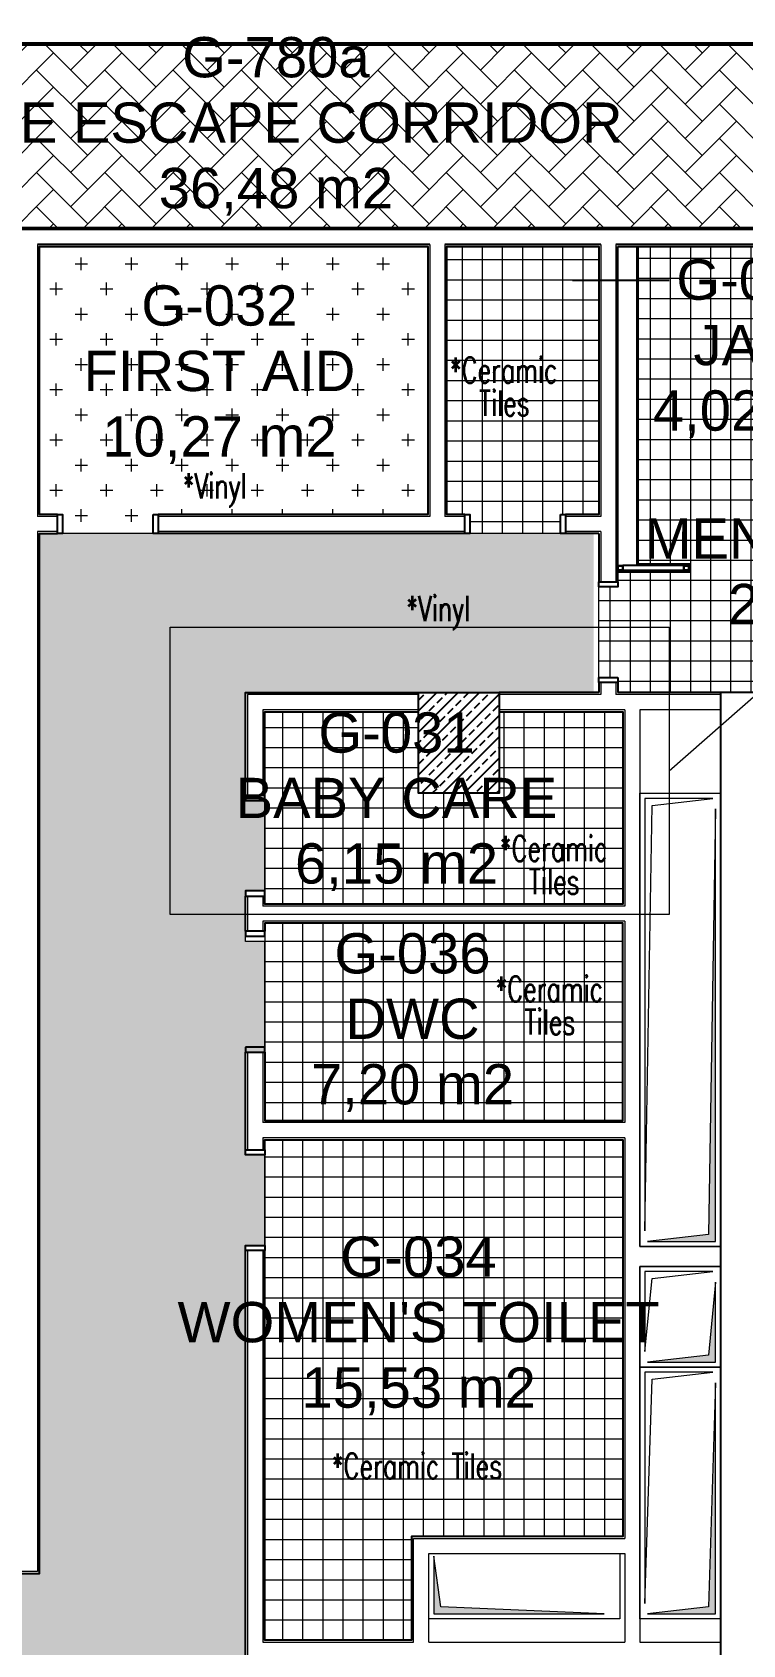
# Model space of a CAD drawing. Header units: metres. Extents: x -11920 to 1298, y -8631 to 433.
# Drawn here: x -2143 to -1436, y -7572 to -5970 of the extents above; entities that cross this region are included whole.
import ezdxf
from ezdxf.enums import TextEntityAlignment as Align

# ---------------------------------------------------------------- set-up
doc = ezdxf.new("R2010")
doc.units = ezdxf.units.M
doc.header["$LTSCALE"] = 0.01
doc.header["$MEASUREMENT"] = 0
doc.layers.get('0').update_dxf_attribs({"color": 30, "lineweight": 0})
for name, color, linetype in [('AG-DOOR', 2, 'Continuous'), ('AG-ELEV-02', 152, 'Continuous'), ('AG-PLASTER', 73, 'Continuous'), ('AR-STEEL', 122, 'Continuous'), ('V-0_Hatch_Concrete', 252, 'Continuous'), ('V-2_Column', 160, 'Continuous'), ('V-2_Wall_Concrete', 160, 'Continuous')]:
    doc.layers.add(name, color=color, linetype=linetype)
for name, color, linetype, lineweight in [('AG-Wall', 4, 'Continuous', 20), ('AI-040', 2, 'Continuous', 20), ('AI-040 @ 250', 2, 'Continuous', 20), ('DOS-AG-Floor_Ceramic', 171, 'Continuous', 15), ('DOS-AG-Floor_Concrete(with hardener)', 14, 'Continuous', 18), ('DOS-AG-Floor_PVC', 91, 'Continuous', 15), ('DOS-AG-Text', 7, 'Continuous', 0), ('shaft', 3, 'Continuous', 20)]:
    doc.layers.add(name, color=color, linetype=linetype, lineweight=lineweight)
doc.styles.add('ARIAL', font='arial.ttf', dxfattribs={"width": 0.9})
doc.styles.add('TROMANS', font='simplex.shx')

# ---------------------------------------------------------------- blocks, each defined once
blk = doc.blocks.new('150714_ARSA$0$KOLON 80X120')
at = {"layer": 'V-0_Hatch_Concrete'}
h = blk.add_hatch(dxfattribs=at)
h.set_pattern_fill('ANSI33', color=256, scale=60)
h.set_pattern_definition([(45, (-19036.79, -4512.143), (-10.606602, 10.606602), []), (45, (-19026.183, -4512.143), (-10.606602, 10.606602), [7.5, -3.75])])
h.paths.add_polyline_path([(0, 100), (80, 100), (80, 0), (0, 0)])
blk.add_lwpolyline([(0, 100), (80, 100), (80, 0), (0, 0), (0, 100)])
blk = doc.blocks.new('A$C78DE2B09')
at = {"layer": 'V-2_Wall_Concrete'}
for p, q in [((8400, 1100), (2200, 1100)), ((2200, 1100), (2200, -8500)), ((2600, -8100), (2600, 700)), ((2600, 700), (8000, 700)), ((8000, 700), (8000, 340)), ((8000, -1360), (8000, -6240)), ((8400, -1360), (8400, -6240)), ((8000, -7940), (8000, -8100)), ((8000, -8100), (2600, -8100)), ((2200, -8500), (8400, -8500))]:
    blk.add_line(p, q, dxfattribs=at)
for points in [[(8000, 340), (8400, 340), (8400, 1100)], [(8000, -1360), (8400, -1360)], [(8000, -6240), (8400, -6240)], [(8000, -7940), (8400, -7940), (8400, -8500)]]:
    blk.add_lwpolyline(points, dxfattribs=at)
blk = doc.blocks.new('*U13')
at = {"style": 'ARIAL'}
for tag, p in [('NO', (1.676, 0.8)), ('MAHAL', (1.676, -1.8)), ('ALAN', (1.676, -4.4))]:
    blk.add_attdef(tag, text='', height=1.6, dxfattribs=at).set_placement(p, align=Align.MIDDLE_CENTER)
blk = doc.blocks.new('KAPI-100')
at = {"layer": 'AG-DOOR', "ltscale": 0.3}
for points in [[(2, 0), (2, -5), (-17, -5), (-17, 0)], [(2, -95), (2, -100), (-17, -100), (-17, -95)]]:
    blk.add_lwpolyline(points, close=True, dxfattribs=at)
blk = doc.blocks.new('KAPI-120')
at = {"layer": 'AG-DOOR', "ltscale": 0.3}
for points in [[(-17, 0), (-17, -5), (2, -5), (2, 0)], [(-17, -115), (-17, -120), (2, -120), (2, -115)]]:
    blk.add_lwpolyline(points, close=True, dxfattribs=at)

msp = doc.modelspace()

# ---------------------------------------------------------------- hatches: boundary and pattern name
at = {"layer": 'DOS-AG-Floor_Ceramic'}
h = msp.add_hatch(dxfattribs=at)
h.set_pattern_fill('HP1-01E0', color=256, scale=20, pattern_type=2)
h.set_pattern_definition([(0, (-1654.935, -6315.879), (0, 20), []), (90, (-1654.935, -6315.879), (-20, 1e-15), [])])
h.paths.add_polyline_path([(-1707.4, -6467.9), (-1707.4, -6448.9), (-1730.4, -6448.9), (-1730.4, -6182.9), (-1579.4, -6182.9), (-1579.4, -6448.9), (-1617.4, -6448.9), (-1617.4, -6467.9)])
h = msp.add_hatch(dxfattribs=at)
h.set_pattern_fill('HP1-01E0', color=256, scale=20, pattern_type=2)
h.set_pattern_definition([(0, (-1307.935, -6414.379), (0, 20), []), (90, (-1307.935, -6414.379), (-20, 1e-15), [])])
h.paths.add_polyline_path([(-1579.4, -6520.9), (-1560.4, -6520.9), (-1560.4, -6505.9), (-1488.5, -6505.9), (-1488.5, -6498.4), (-1540.4, -6498.4), (-1540.4, -6182.9), (-855.4, -6182.9), (-855.4, -6368.9), (-1195.4, -6368.9), (-1195.4, -6625.9), (-1509.4, -6625.9), (-1555.4, -6625.9), (-1560.4, -6625.9), (-1560.4, -6610.9), (-1579.4, -6610.9)])
h = msp.add_hatch(dxfattribs=at)
h.set_pattern_fill('HP1-01E0', color=256, scale=20, pattern_type=2)
h.set_pattern_definition([(0, (-1733.435, -6740.379), (0, 20), []), (90, (-1733.435, -6740.379), (-20, 1e-15), [])])
h.paths.add_polyline_path([(-1911.4, -6644.9), (-1911.4, -6732.9), (-1911.4, -6835.9), (-1555.4, -6835.9), (-1555.4, -6644.9), (-1678.4, -6644.9), (-1678.4, -6725.9), (-1758.4, -6725.9), (-1758.4, -6644.9)])
h = msp.add_hatch(dxfattribs=at)
h.set_pattern_fill('HP1-01E0', color=256, scale=20, pattern_type=2)
h.set_pattern_definition([(0, (-1733.435, -6952.879), (0, 20), []), (90, (-1733.435, -6952.879), (-20, 1e-15), [])])
edge = h.paths.add_edge_path()
edge.add_line((-1911.4, -6872.9), (-1911.4, -6982.9))
edge.add_line((-1911.4, -6982.9), (-1911.4, -6982.9))
edge.add_line((-1911.4, -6982.9), (-1911.4, -7050.9))
edge.add_line((-1911.4, -7050.9), (-1555.4, -7050.9))
edge.add_line((-1555.4, -7050.9), (-1555.4, -6854.9))
edge.add_line((-1555.4, -6854.9), (-1911.4, -6854.9))
edge.add_line((-1911.4, -6854.9), (-1911.4, -6872.9))
h = msp.add_hatch(dxfattribs=at)
h.set_pattern_fill('HP1-01E0', color=256, scale=20, pattern_type=2)
h.set_pattern_definition([(0, (-1733.435, -7266.879), (0, 20), []), (90, (-1733.435, -7266.879), (-20, 1e-15), [])])
h.paths.add_polyline_path([(-1911.4, -7069.9), (-1911.4, -7566.9), (-1765.4, -7566.9), (-1765.4, -7463.9), (-1555.4, -7463.9), (-1555.4, -7069.9)])
at = {"layer": 'DOS-AG-Floor_Concrete(with hardener)'}
h = msp.add_hatch(dxfattribs=at)
h.set_pattern_fill('AR-HBONE', color=256, scale=6)
h.paths.add_polyline_path([(-2300.4, -6808.9), (-2154.4, -6808.9), (-2154.4, -6163.9), (-855.3, -6163.9), (-855.3, -6158.9), (-840.3, -6158.9), (-840.3, -5995.9), (-860.3, -5995.9), (-860.3, -5982.9), (-2300.4, -5982.9)])
at = {"layer": 'DOS-AG-Floor_PVC'}
h = msp.add_hatch(dxfattribs=at)
h.set_pattern_fill('CROSS', color=256, scale=100, style=0)
h.paths.add_polyline_path([(-2135.4, -6182.9), (-1749.4, -6182.9), (-1749.4, -6448.9), (-2022.4, -6448.9), (-2022.4, -6467.8), (-2017.4, -6467.9), (-2112.4, -6467.9), (-2112.4, -6448.9), (-2135.4, -6448.9)])
h = msp.add_hatch(dxfattribs=at)
h.set_pattern_fill('CROSS', color=256, scale=100, style=0)
h.set_pattern_definition([(0, (-1930.435, -7585.879), (25, 25), [12.5, -37.5]), (90, (-1924.185, -7592.129), (-25, 25), [12.5, -37.5])])
h.paths.add_polyline_path([(-1178.9, -8368.1), (-1178.9, -8568.1), (-1628.9, -8568.1), (-1628.9, -8368.1)], flags=16)
edge = h.paths.add_edge_path()
edge.add_line((-1671.9, -8624.4), (-1134.9, -8624.4))
edge.add_line((-1134.9, -8624.4), (-1134.8, -8286))
edge.add_line((-1134.8, -8286), (-1134.8, -8285.9))
edge.add_line((-1134.8, -8285.9), (-1091.9, -8285.9))
edge.add_line((-1091.9, -8285.9), (-1091.9, -8406.8))
edge.add_arc((-1090.1, -8155.2), 251.6, 269.5712, 359.8465)
edge.add_line((-838.4, -8155.9), (-838.4, -7585.9))
edge.add_line((-838.4, -7585.9), (-1930.4, -7585.9))
edge.add_line((-1930.4, -7585.9), (-1930.4, -7174.9))
edge.add_line((-1930.4, -7174.9), (-1911.5, -7174.9))
edge.add_line((-1911.5, -7174.9), (-1911.4, -7174.9))
edge.add_line((-1911.4, -7174.9), (-1911.4, -7084.9))
edge.add_line((-1911.4, -7084.9), (-1930.4, -7084.9))
edge.add_line((-1930.4, -7084.9), (-1930.4, -6982.9))
edge.add_line((-1930.4, -6982.9), (-1911.4, -6982.9))
edge.add_line((-1911.4, -6982.9), (-1911.4, -6872.9))
edge.add_line((-1911.4, -6872.9), (-1930.4, -6872.9))
edge.add_line((-1930.4, -6872.9), (-1930.4, -6822.9))
edge.add_line((-1930.4, -6822.9), (-1911.4, -6822.9))
edge.add_line((-1911.4, -6822.9), (-1911.4, -6732.9))
edge.add_line((-1911.4, -6732.9), (-1930.4, -6732.9))
edge.add_line((-1930.4, -6732.9), (-1930.4, -6625.9))
edge.add_line((-1930.4, -6625.9), (-1584.4, -6625.9))
edge.add_line((-1584.4, -6625.9), (-1584.4, -6467.9))
edge.add_line((-1584.4, -6467.9), (-2135.4, -6467.9))
edge.add_line((-2135.4, -6467.9), (-2135.4, -7500.9))
edge.add_line((-2135.4, -7500.9), (-3578.4, -7500.9))
edge.add_line((-3578.4, -7500.9), (-3578.4, -7460.9))
edge.add_line((-3578.4, -7460.9), (-3848.4, -7460.9))
edge.add_line((-3848.4, -7460.9), (-3848.4, -7500.9))
edge.add_line((-3848.4, -7500.9), (-4013.4, -7500.9))
edge.add_line((-4013.4, -7500.9), (-4013.4, -7460.9))
edge.add_line((-4013.4, -7460.9), (-4283.4, -7460.9))
edge.add_line((-4283.4, -7460.9), (-4283.4, -7500.9))
edge.add_line((-4283.4, -7500.9), (-4341.4, -7500.9))
edge.add_line((-4341.4, -7500.9), (-4341.4, -8015.9))
edge.add_line((-4341.4, -8015.9), (-4198.4, -8015.9))
edge.add_line((-4198.4, -8015.9), (-4198.4, -8095.9))
edge.add_line((-4198.4, -8095.9), (-4278.4, -8095.9))
edge.add_line((-4278.4, -8095.9), (-4278.4, -8305.9))
edge.add_line((-4278.4, -8305.9), (-4198.4, -8305.9))
edge.add_line((-4198.4, -8305.9), (-4198.4, -8400.9))
edge.add_line((-4198.4, -8400.9), (-3438.4, -8400.9))
edge.add_line((-3438.4, -8400.9), (-3438.4, -8305.9))
edge.add_line((-3438.4, -8305.9), (-3358.4, -8305.9))
edge.add_line((-3358.4, -8305.9), (-3358.4, -8400.9))
edge.add_line((-3358.4, -8400.9), (-2764.4, -8400.9))
edge.add_line((-2764.4, -8400.9), (-2764.4, -8385.4))
edge.add_line((-2764.4, -8385.4), (-2598.4, -8385.4))
edge.add_line((-2598.4, -8385.4), (-2598.4, -8306.2))
edge.add_line((-2598.4, -8306.2), (-3018.4, -8305.9))
edge.add_line((-3018.4, -8305.9), (-3018.4, -8115.9))
edge.add_line((-3018.4, -8115.9), (-3118.4, -8115.9))
edge.add_line((-3118.4, -8115.9), (-3118.4, -8110.9))
edge.add_line((-3118.4, -8110.9), (-3138.4, -8110.9))
edge.add_line((-3138.4, -8110.9), (-3138.4, -7957.9))
edge.add_line((-3138.4, -7957.9), (-3118.4, -7957.9))
edge.add_line((-3118.4, -7957.9), (-3118.4, -7952.9))
edge.add_line((-3118.4, -7952.9), (-3018.4, -7952.9))
edge.add_line((-3018.4, -7952.9), (-3018.4, -7915.9))
edge.add_line((-3018.4, -7915.9), (-2053.4, -7915.9))
edge.add_line((-2053.4, -7915.9), (-2053.4, -7952.9))
edge.add_line((-2053.4, -7952.9), (-1953.4, -7952.9))
edge.add_line((-1953.4, -7952.9), (-1953.4, -7957.9))
edge.add_line((-1953.4, -7957.9), (-1933.4, -7957.9))
edge.add_line((-1933.4, -7957.9), (-1933.4, -8263.9))
edge.add_line((-1933.4, -8263.9), (-1953.4, -8263.9))
edge.add_line((-1953.4, -8263.9), (-1953.4, -8268.9))
edge.add_line((-1953.4, -8268.9), (-2053.4, -8268.9))
edge.add_line((-2053.4, -8268.9), (-2053.4, -8305.9))
edge.add_line((-2053.4, -8305.9), (-2518.4, -8305.9))
edge.add_line((-2518.4, -8305.9), (-2518.4, -8385.5))
edge.add_line((-2518.4, -8385.5), (-2142.5, -8385.4))
edge.add_line((-2142.5, -8385.4), (-2142.5, -8406.5))
edge.add_line((-2142.5, -8406.5), (-2139.6, -8406.5))
edge.add_line((-2139.6, -8406.5), (-2139.6, -8406.8))
edge.add_line((-2139.6, -8406.8), (-2135.9, -8400.9))
edge.add_line((-2135.9, -8400.9), (-1758.4, -8400.9))
edge.add_line((-1758.4, -8400.9), (-1758.4, -8305.9))
edge.add_line((-1758.4, -8305.9), (-1714.9, -8305.9))
edge.add_line((-1714.9, -8305.9), (-1714.9, -8285.9))
edge.add_line((-1714.9, -8285.9), (-1671.9, -8285.9))
edge.add_line((-1671.9, -8285.9), (-1671.9, -8624.4))
at = {"layer": 'shaft'}
h = msp.add_hatch(color=256, dxfattribs=at)
h.dxf.hatch_style = 1
h.paths.add_polyline_path([(-1530.8, -7170.9), (-1463.4, -7170.9), (-1463.4, -6741.4), (-1470.4, -7163.9)])
h = msp.add_hatch(color=256, dxfattribs=at)
h.dxf.hatch_style = 1
h.paths.add_polyline_path([(-1530.8, -7290.9), (-1463.4, -7290.9), (-1463.4, -7211.4), (-1470.4, -7283.9)])
h = msp.add_hatch(color=256, dxfattribs=at)
h.dxf.hatch_style = 1
h.paths.add_polyline_path([(-1530.8, -7540.9), (-1463.4, -7540.9), (-1463.4, -7311.4), (-1470.4, -7533.9)])
h = msp.add_hatch(color=256, dxfattribs=at)
h.dxf.hatch_style = 1
h.paths.add_polyline_path([(-1743.4, -7483.5), (-1743.4, -7540.9), (-1573.9, -7540.9), (-1736.4, -7533.9)])

# ---------------------------------------------------------------- linework, layer by layer
at = {"layer": 'AG-ELEV-02', "ltscale": 0.01}
msp.add_line((-1541.6, -6499.7), (-1555.4, -6499.7), dxfattribs=at)
at = {"layer": 'AG-PLASTER'}
for p, q in [((-1560.4, -6515.9), (-1560.4, -6182.9)), ((-1560.4, -6182.9), (-855.4, -6182.9)), ((-1541.6, -6182.9), (-1541.6, -6499.7)), ((-1540.4, -6182.9), (-1540.4, -6499.7)), ((-1712.4, -6467.9), (-2017.4, -6467.9)), ((-1579.4, -6467.9), (-1612.4, -6467.9)), ((-1579.4, -6467.9), (-1579.4, -6515.9)), ((-1489.8, -6504.7), (-1560.4, -6504.7)), ((-1579.4, -6615.9), (-1579.4, -6625.9)), ((-1560.4, -6615.9), (-1560.4, -6625.9))]:
    msp.add_line(p, q, dxfattribs=at)
for points in [[(-855.4, -5992.9), (-855.4, -5982.9), (-2300.4, -5982.9), (-2300.4, -6625.9), (-2319.4, -6625.9)], [(-2319.4, -6791.9), (-2300.4, -6791.9), (-2300.4, -6793.9), (-2300.4, -6808.9), (-2154.4, -6808.9), (-2154.4, -6163.9), (-855.3, -6163.9), (-855.3, -6158.9)], [(-2117.4, -6448.9), (-2135.4, -6448.9), (-2135.4, -6182.9), (-1749.4, -6182.9), (-1749.4, -6448.9), (-2017.4, -6448.9)], [(-1712.4, -6448.9), (-1730.4, -6448.9), (-1730.4, -6182.9), (-1579.4, -6182.9), (-1579.4, -6448.9), (-1612.4, -6448.9)], [(-2319.4, -7073.4), (-2319.4, -7107.9), (-2154.4, -7107.9), (-2154.4, -7500.9), (-2135.4, -7500.9), (-2135.4, -6467.9), (-2117.4, -6467.9)], [(-1560.4, -6505.9), (-1488.5, -6505.9), (-1488.5, -6498.4), (-1540.4, -6498.4)], [(-1489.8, -6504.7), (-1489.8, -6499.7), (-1541.6, -6499.7)], [(-1930.4, -6727.9), (-1930.4, -6625.9), (-1758.4, -6625.9)], [(-1579.4, -6625.9), (-1678.4, -6625.9)], [(-1458.4, -6625.9), (-1560.4, -6625.9)], [(-1911.4, -6727.9), (-1911.4, -6644.9), (-1758.4, -6644.9)], [(-1678.4, -6644.9), (-1555.4, -6644.9), (-1555.4, -6835.9), (-1911.4, -6835.9), (-1911.4, -6827.9)], [(-1930.4, -6862.9), (-1930.4, -6827.9)], [(-1911.4, -6982.9), (-1911.4, -7050.9), (-1555.4, -7050.9), (-1555.4, -6854.9), (-1911.4, -6854.9), (-1911.4, -6862.9)], [(-1930.4, -7079.9), (-1930.4, -6982.9)], [(-1911.4, -7079.9), (-1911.4, -7069.9), (-1555.4, -7069.9), (-1555.4, -7463.9), (-1765.4, -7463.9), (-1765.4, -7566.9), (-1911.4, -7566.9), (-1911.4, -7179.9)], [(-1458.4, -7585.9), (-1930.4, -7585.9), (-1930.4, -7179.9)]]:
    msp.add_lwpolyline(points, dxfattribs=at)
at = {"layer": 'AG-Wall', "lineweight": -2, "transparency": 33554610}
for p, q in [((-853.4, -5980.9), (-2302.4, -5980.9)), ((-853.3, -6165.9), (-2152.4, -6165.9)), ((-1747.4, -6180.9), (-2137.4, -6180.9)), ((-1577.4, -6180.9), (-1732.4, -6180.9)), ((-853.4, -6180.9), (-1562.4, -6180.9))]:
    msp.add_line(p, q, dxfattribs=at)
at = {"layer": 'AG-Wall'}
for p, q in [((-2137.4, -6180.9), (-2137.4, -6450.9)), ((-1747.4, -6180.9), (-1747.4, -6450.9)), ((-1732.4, -6180.9), (-1732.4, -6450.9)), ((-1577.4, -6180.9), (-1577.4, -6450.9)), ((-1562.4, -6180.9), (-1562.4, -6515.9)), ((-2117.4, -6450.9), (-2137.4, -6450.9)), ((-2117.4, -6465.9), (-2117.4, -6450.9)), ((-2017.4, -6465.9), (-2017.4, -6450.9)), ((-1747.4, -6450.9), (-2017.4, -6450.9)), ((-1712.4, -6450.9), (-1732.4, -6450.9)), ((-1712.4, -6465.9), (-1712.4, -6450.9)), ((-1577.4, -6450.9), (-1612.4, -6450.9)), ((-1612.4, -6465.9), (-1612.4, -6450.9)), ((-2137.4, -6465.9), (-2137.4, -7498.9)), ((-2117.4, -6465.9), (-2137.4, -6465.9)), ((-1712.4, -6465.9), (-2017.4, -6465.9)), ((-1577.4, -6465.9), (-1612.4, -6465.9)), ((-1577.4, -6465.9), (-1577.4, -6515.9)), ((-1577.4, -6515.9), (-1562.4, -6515.9)), ((-1928.4, -6627.9), (-1928.4, -6727.9)), ((-1758.4, -6627.9), (-1928.4, -6627.9)), ((-1577.4, -6627.9), (-1678.4, -6627.9)), ((-1577.4, -6615.9), (-1562.4, -6615.9)), ((-1577.4, -6615.9), (-1577.4, -6627.9)), ((-1562.4, -6615.9), (-1562.4, -6627.9)), ((-1458.4, -6627.9), (-1562.4, -6627.9)), ((-1913.4, -6642.9), (-1913.4, -6727.9)), ((-1758.4, -6642.9), (-1913.4, -6642.9)), ((-1553.4, -6642.9), (-1678.4, -6642.9)), ((-1553.4, -6642.9), (-1553.4, -6837.9)), ((-1458.4, -6642.9), (-1538.4, -6642.9)), ((-1538.4, -6642.9), (-1538.4, -7175.9)), ((-1913.4, -6727.9), (-1928.4, -6727.9)), ((-1913.4, -6827.9), (-1928.4, -6827.9)), ((-1928.4, -6827.9), (-1928.4, -6862.9)), ((-1913.4, -6827.9), (-1913.4, -6837.9)), ((-1553.4, -6837.9), (-1913.4, -6837.9)), ((-1553.4, -6852.9), (-1913.4, -6852.9)), ((-1913.4, -6852.9), (-1913.4, -6862.9)), ((-1553.4, -6852.9), (-1553.4, -7052.9)), ((-1913.4, -6862.9), (-1928.4, -6862.9)), ((-1913.4, -6982.9), (-1928.4, -6982.9)), ((-1928.4, -6982.9), (-1928.4, -7079.9)), ((-1913.4, -6982.9), (-1913.4, -7052.9)), ((-1553.4, -7052.9), (-1913.4, -7052.9)), ((-1553.4, -7067.9), (-1913.4, -7067.9)), ((-1913.4, -7067.9), (-1913.4, -7079.9)), ((-1553.4, -7067.9), (-1553.4, -7465.9)), ((-1913.4, -7079.9), (-1928.4, -7079.9)), ((-1913.4, -7179.9), (-1928.4, -7179.9)), ((-1928.4, -7179.9), (-1928.4, -7583.9)), ((-1913.4, -7179.9), (-1913.4, -7568.9)), ((-1538.4, -7175.9), (-1458.4, -7175.9)), ((-1458.4, -7195.9), (-1538.4, -7195.9)), ((-1538.4, -7195.9), (-1538.4, -7568.9)), ((-1763.4, -7568.9), (-1763.4, -7465.9)), ((-1763.4, -7465.9), (-1553.4, -7465.9)), ((-1748.4, -7480.9), (-1553.4, -7480.9)), ((-1748.4, -7568.9), (-1748.4, -7480.9)), ((-1553.4, -7480.9), (-1553.4, -7568.9)), ((-2137.4, -7498.9), (-2152.4, -7498.9)), ((-1913.4, -7568.9), (-1763.4, -7568.9)), ((-1748.4, -7568.9), (-1553.4, -7568.9)), ((-1538.4, -7568.9), (-1458.4, -7568.9))]:
    msp.add_line(p, q, dxfattribs=at)
at = {"layer": 'AI-040', "color": 2, "linetype": 'Continuous', "lineweight": -2, "transparency": 33554610}
msp.add_line((-1509.2, -6216.5), (-1605.4, -6216.5), dxfattribs=at)
at = {"layer": 'AR-STEEL'}
for points in [[(-1560.4, -6499.7), (-1555.4, -6499.7), (-1555.4, -6504.7), (-1560.4, -6504.7), (-1560.4, -6499.7)], [(-1494.8, -6499.7), (-1489.8, -6499.7), (-1489.8, -6504.7), (-1494.8, -6504.7), (-1494.8, -6499.7)]]:
    msp.add_lwpolyline(points, dxfattribs=at)
for points in [[(-1560.1, -6500), (-1555.7, -6500), (-1555.7, -6504.4), (-1560.1, -6504.4)], [(-1494.5, -6500), (-1490.1, -6500), (-1490.1, -6504.4), (-1494.5, -6504.4)]]:
    msp.add_lwpolyline(points, close=True, dxfattribs=at)
at = {"layer": 'DOS-AG-Floor_Ceramic'}
msp.add_line((-1509.2, -6703.6), (1281.9, -4250.7), dxfattribs=at)
for points in [[(-1707.4, -6467.9), (-1707.4, -6448.9), (-1730.4, -6448.9), (-1730.4, -6182.9), (-1579.4, -6182.9), (-1579.4, -6448.9), (-1617.4, -6448.9), (-1617.4, -6467.9)], [(-1579.4, -6520.9), (-1560.4, -6520.9), (-1560.4, -6505.9), (-1488.5, -6505.9), (-1488.5, -6498.4), (-1540.4, -6498.4), (-1540.4, -6182.9), (-855.4, -6182.9), (-855.4, -6368.9), (-1195.4, -6368.9), (-1195.4, -6625.9), (-1509.4, -6625.9), (-1555.4, -6625.9), (-1560.4, -6625.9), (-1560.4, -6610.9), (-1579.4, -6610.9)], [(-2005.4, -6560.9), (-1509.2, -6560.9), (-1509.2, -6846.4), (-2005.4, -6846.4)], [(-1911.4, -6644.9), (-1911.4, -6732.9), (-1911.4, -6835.9), (-1555.4, -6835.9), (-1555.4, -6644.9), (-1678.4, -6644.9), (-1678.4, -6725.9), (-1758.4, -6725.9), (-1758.4, -6644.9)], [(-1911.4, -7069.9), (-1911.4, -7566.9), (-1765.4, -7566.9), (-1765.4, -7463.9), (-1555.4, -7463.9), (-1555.4, -7069.9)]]:
    msp.add_lwpolyline(points, close=True, dxfattribs=at)
msp.add_lwpolyline([(-1911.4, -6872.9), (-1911.4, -6982.9), (-1911.4, -6982.9), (-1911.4, -7050.9), (-1555.4, -7050.9), (-1555.4, -6854.9), (-1911.4, -6854.9), (-1911.4, -6872.9)], dxfattribs=at)
at = {"layer": 'DOS-AG-Floor_Concrete(with hardener)'}
msp.add_lwpolyline([(-2300.4, -6808.9), (-2154.4, -6808.9), (-2154.4, -6163.9), (-855.3, -6163.9), (-855.3, -6158.9), (-840.3, -6158.9), (-840.3, -5992.9), (-855.4, -5992.9), (-855.4, -5982.9), (-2300.4, -5982.9)], close=True, dxfattribs=at)
at = {"layer": 'DOS-AG-Floor_PVC'}
msp.add_lwpolyline([(-2135.4, -6182.9), (-1749.4, -6182.9), (-1749.4, -6448.9), (-2022.4, -6448.9), (-2022.4, -6467.8), (-2017.4, -6467.9), (-2112.4, -6467.9), (-2112.4, -6448.9), (-2135.4, -6448.9)], close=True, dxfattribs=at)
msp.add_lwpolyline([(-1930.4, -7585.9), (-1930.4, -7174.9), (-1911.5, -7174.9), (-1911.4, -7174.9), (-1911.4, -7084.9), (-1930.4, -7084.9), (-1930.4, -6982.9), (-1911.4, -6982.9), (-1911.4, -6872.9), (-1930.4, -6872.9), (-1930.4, -6822.9), (-1911.4, -6822.9), (-1911.4, -6732.9), (-1930.4, -6732.9), (-1930.4, -6625.9), (-1579.4, -6625.9), (-1579.4, -6467.9), (-2135.4, -6467.9), (-2135.4, -7500.9), (-3578.4, -7500.9)], dxfattribs=at)
at = {"layer": 'shaft'}
for points in [[(-1538.4, -6725.9), (-1458.4, -6725.9), (-1458.4, -7175.9), (-1538.4, -7175.9)], [(-1538.4, -7195.9), (-1458.4, -7195.9), (-1458.4, -7295.9), (-1538.4, -7295.9)]]:
    msp.add_lwpolyline(points, close=True, dxfattribs=at)
for points in [[(-1466, -6730.9), (-1533.4, -6730.9), (-1533.4, -7160.4), (-1526.4, -6737.9), (-1466, -6730.9)], [(-1530.8, -7170.9), (-1463.4, -7170.9), (-1463.4, -6741.4), (-1470.4, -7163.9), (-1530.8, -7170.9)], [(-1466, -7200.9), (-1533.4, -7200.9), (-1533.4, -7280.4), (-1526.4, -7207.9), (-1466, -7200.9)], [(-1530.8, -7290.9), (-1463.4, -7290.9), (-1463.4, -7211.4), (-1470.4, -7283.9), (-1530.8, -7290.9)], [(-1538.4, -7295.9), (-1458.4, -7295.9), (-1458.4, -7545.9), (-1538.4, -7545.9), (-1538.4, -7295.9)], [(-1466, -7300.9), (-1533.4, -7300.9), (-1533.4, -7530.4), (-1526.4, -7307.9), (-1466, -7300.9)], [(-1530.8, -7540.9), (-1463.4, -7540.9), (-1463.4, -7311.4), (-1470.4, -7533.9), (-1530.8, -7540.9)], [(-1743.4, -7483.5), (-1743.4, -7540.9), (-1573.9, -7540.9), (-1736.4, -7533.9), (-1743.4, -7483.5)]]:
    msp.add_lwpolyline(points, dxfattribs=at)
at = {"layer": 'shaft', "ltscale": 2000}
msp.add_lwpolyline([(-1558.4, -7480.9), (-1558.4, -7545.9), (-1748.4, -7545.9), (-1748.4, -7480.9), (-1558.4, -7480.9)], dxfattribs=at)

# ---------------------------------------------------------------- block references
at = {"xscale": 0.1, "yscale": 0.1, "zscale": 0.1}
msp.add_blockref('A$C78DE2B09', (-1678.4, -6735.9), dxfattribs=at)
at = {"layer": 'AG-DOOR', "rotation": 90.00000000000001}
for p in [(-2117.4, -6450.9), (-1712.4, -6450.9)]:
    msp.add_blockref('KAPI-100', p, dxfattribs=at)
at = {"layer": 'AG-DOOR'}
for name, p in [('KAPI-100', (-1562.4, -6515.9)), ('KAPI-120', (-1913.4, -6862.9)), ('KAPI-100', (-1913.4, -7079.9))]:
    msp.add_blockref(name, p, dxfattribs=at)
at = {"layer": 'AG-DOOR', "xscale": -1, "rotation": 180}
msp.add_blockref('KAPI-100', (-1913.4, -6827.9), dxfattribs=at)
at = {"layer": 'AI-040 @ 250', "color": 2, "linetype": 'Continuous', "lineweight": -2, "transparency": 33554610, "xscale": 25, "yscale": 25, "zscale": 25}
for p, values in [((-1942.2, -6014.8), {'ALAN': '36,48 m2', 'MAHAL': 'FIRE ESCAPE CORRIDOR', 'NO': 'G-780a'}), ((-1466.5, -6235.7), {'ALAN': '4,02 m2', 'MAHAL': 'JAN.', 'NO': 'G-010'}), ((-1998.3, -6261.4), {'ALAN': '10,27 m2', 'MAHAL': 'FIRST AID', 'NO': 'G-032'}), ((-1384, -6427.9), {'ALAN': '22.49m2', 'MAHAL': "MEN'S TOILET", 'NO': 'G-035'}), ((-1822.3, -6685.5), {'ALAN': '6,15 m2', 'MAHAL': 'BABY CARE', 'NO': 'G-031'}), ((-1806.4, -6904.8), {'ALAN': '7,20 m2', 'MAHAL': 'DWC', 'NO': 'G-036'}), ((-1800.3, -7206.1), {'ALAN': '15,53 m2', 'MAHAL': "WOMEN'S TOILET", 'NO': 'G-034'})]:
    msp.add_blockref('*U13', p, dxfattribs=at).add_auto_attribs(values)
at = {"layer": 'V-2_Column', "lineweight": -2, "transparency": 33554610}
msp.add_blockref('150714_ARSA$0$KOLON 80X120', (-1758.4, -6725.9), dxfattribs=at)

# ---------------------------------------------------------------- texts
at = {"layer": 'DOS-AG-Text', "ltscale": 1000, "style": 'TROMANS', "width": 0.7}
for s, p in [('*Ceramic ', (-1727.6, -6318.2)), ('Tiles', (-1698.4, -6350.9)), ('*Vinyl', (-1993.2, -6433)), ('*Vinyl', (-1770.9, -6554.8)), ('*Ceramic ', (-1678, -6793.2)), ('Tiles', (-1648.8, -6825.9)), ('*Ceramic ', (-1682.3, -6932.7)), ('Tiles', (-1653.1, -6965.5)), ('*Ceramic Tiles ', (-1845, -7406.5))]:
    msp.add_text(s, height=25, dxfattribs=at).set_placement(p)

doc.saveas('drawing.dxf')
